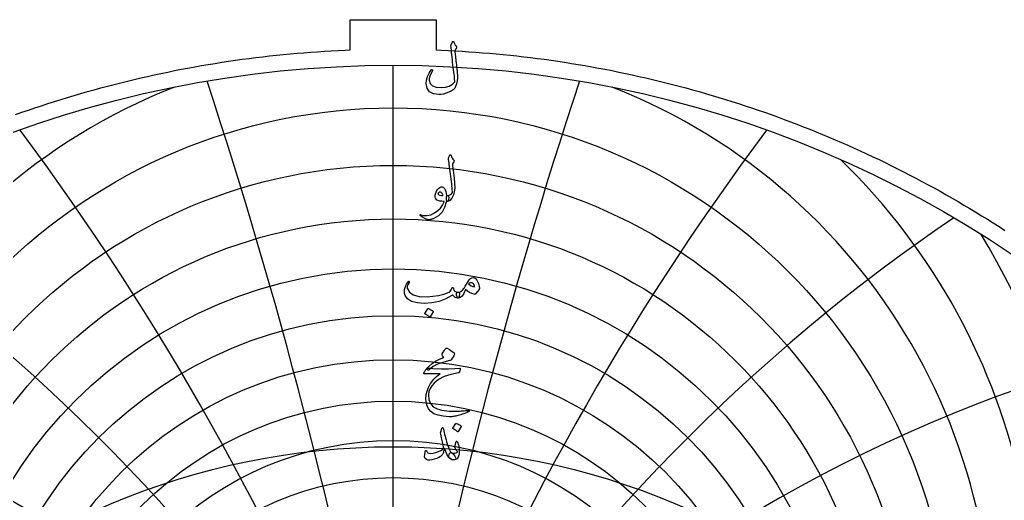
# Model space of a CAD drawing. Header units: millimetres. Extents: x -75 to 75, y -75 to 77.
# Drawn here: x -25.1 to 41, y 45 to 77.3 of the extents above; entities that cross this region are included whole.
import ezdxf

# ---------------------------------------------------------------- set-up
doc = ezdxf.new("R2010")
doc.units = ezdxf.units.MM
for name, color, linetype in [('CUT_OUTER', 1, 'Continuous'), ('ENGRAVE', 7, 'Continuous'), ('ENGRAVE_FINE', 8, 'Continuous'), ('TEXT', 5, 'Continuous')]:
    doc.layers.add(name, color=color, linetype=linetype)

msp = doc.modelspace()

# ---------------------------------------------------------------- linework, layer by layer
at = {"layer": 'CUT_OUTER'}
msp.add_lwpolyline([(-25.3804, 70.9336), (-24.9447, 71.088), (-24.5081, 71.2397), (-24.0705, 71.3887), (-23.632, 71.5351), (-23.1926, 71.6787), (-22.7524, 71.8197), (-22.3113, 71.9579), (-21.8693, 72.0935), (-21.4266, 72.2263), (-20.983, 72.3564), (-20.5386, 72.4838), (-20.0935, 72.6085), (-19.6476, 72.7304), (-19.2009, 72.8496), (-18.7536, 72.966), (-18.3055, 73.0797), (-17.8568, 73.1907), (-17.4073, 73.2989), (-16.9573, 73.4043), (-16.5065, 73.507), (-16.0552, 73.6069), (-15.6033, 73.704), (-15.1507, 73.7983), (-14.6976, 73.8899), (-14.244, 73.9787), (-13.7898, 74.0647), (-13.3351, 74.1479), (-12.8798, 74.2284), (-12.4241, 74.306), (-11.968, 74.3808), (-11.5114, 74.4529), (-11.0543, 74.5221), (-10.5968, 74.5885), (-10.139, 74.6521), (-9.6807, 74.7129), (-9.2221, 74.7709), (-8.7632, 74.8261), (-8.3039, 74.8785), (-7.8443, 74.928), (-7.3844, 74.9747), (-6.9242, 75.0186), (-6.4638, 75.0597), (-6.0031, 75.0979), (-5.5422, 75.1334), (-5.0811, 75.166), (-4.6198, 75.1957), (-4.1583, 75.2227), (-3.6966, 75.2468), (-3.2349, 75.268), (-2.8875, 75.2819), (-2.8875, 77.3175), (2.8875, 77.3175), (2.8875, 75.2819), (3.2349, 75.268), (3.6966, 75.2468), (4.1583, 75.2227), (4.6198, 75.1957), (5.0811, 75.166), (5.5422, 75.1334), (6.0031, 75.0979), (6.4638, 75.0597), (6.9242, 75.0186), (7.3844, 74.9747), (7.8443, 74.928), (8.3039, 74.8785), (8.7632, 74.8261), (9.2221, 74.7709), (9.6807, 74.7129), (10.139, 74.6521), (10.5968, 74.5885), (11.0543, 74.5221), (11.5114, 74.4529), (11.968, 74.3808), (12.4241, 74.306), (12.8798, 74.2284), (13.3351, 74.1479), (13.7898, 74.0647), (14.244, 73.9787), (14.6976, 73.8899), (15.1507, 73.7983), (15.6033, 73.704), (16.0552, 73.6069), (16.5065, 73.507), (16.9573, 73.4043), (17.4073, 73.2989), (17.8568, 73.1907), (18.3055, 73.0797), (18.7536, 72.966), (19.2009, 72.8496), (19.6476, 72.7304), (20.0935, 72.6085), (20.5386, 72.4838), (20.983, 72.3564), (21.4266, 72.2263), (21.8693, 72.0935), (22.3113, 71.9579), (22.7524, 71.8197), (23.1926, 71.6787), (23.632, 71.5351), (24.0705, 71.3887), (24.5081, 71.2397), (24.9447, 71.088), (25.3804, 70.9336), (25.8152, 70.7765), (26.249, 70.6168), (26.6818, 70.4544), (27.1136, 70.2893), (27.5444, 70.1217), (27.9741, 69.9513), (28.4028, 69.7784), (28.8304, 69.6028), (29.2569, 69.4246), (29.6824, 69.2437), (30.1067, 69.0603), (30.5299, 68.8743), (30.9519, 68.6857), (31.3728, 68.4944), (31.7924, 68.3007), (32.2109, 68.1043), (32.6282, 67.9054), (33.0443, 67.7039), (33.4591, 67.4999), (33.8726, 67.2933), (34.2849, 67.0842), (34.6958, 66.8725), (35.1055, 66.6584), (35.5139, 66.4417), (35.9209, 66.2226), (36.3265, 66.0009), (36.7308, 65.7768), (37.1337, 65.5502), (37.5352, 65.3211), (37.9353, 65.0896), (38.334, 64.8556), (38.7312, 64.6191), (39.127, 64.3803), (39.5213, 64.139), (39.9141, 63.8953), (40.3054, 63.6492), (40.6952, 63.4006), (41.0834, 63.1498)], dxfattribs=at)
at = {"layer": 'ENGRAVE'}
msp.add_lwpolyline([(0, -74.25), (0, 74.25)], dxfattribs=at)
for centre, radius in [((0, 0), 74.25), ((0, 33.8858), 37.4977), ((0, 28.6076), 25.8477), ((0, 0), 48.6033)]:
    msp.add_circle(centre, radius, dxfattribs=at)
msp.add_arc((0, 43.1588), 53.2683, 169.817299, 10.182701, dxfattribs=at)
at = {"layer": 'ENGRAVE_FINE'}
for centre, radius in [((0, 32.5898), 34.9244), ((0, 31.428), 32.4885), ((0, 30.3852), 30.1732), ((0, 29.4487), 27.9638), ((0, 27.8527), 23.8141), ((0, 27.1761), 21.8532), ((0, 26.5711), 19.9564)]:
    msp.add_circle(centre, radius, dxfattribs=at)
for centre, radius, start, end in [((0, 35.3341), 40.2282, 111.432627, 68.567373), ((-352.2105, -38.6608), 357.6439, 3.499959, 18.224493), ((-352.2105, -38.6608), 357.6439, 3.499959, 18.224493), ((352.2105, -38.6608), 357.6439, 161.775507, 176.500041), ((352.2105, -38.6608), 357.6439, 161.775507, 176.500041), ((-170.6299, -38.6608), 181.5806, 7.047208, 36.713336), ((-170.6299, -38.6608), 181.5806, 7.047208, 36.713336), ((170.6299, -38.6608), 181.5806, 143.286664, 172.952792), ((170.6299, -38.6608), 181.5806, 143.286664, 172.952792), ((0, 36.9563), 43.1394, 134.190083, 45.809917), ((-107.5677, -38.6608), 124.2084, 10.691435, 55.741382), ((-107.5677, -38.6608), 124.2084, 10.691435, 55.741382), ((107.5677, -38.6608), 124.2084, 124.258618, 169.308565), ((107.5677, -38.6608), 124.2084, 124.258618, 169.308565), ((0, 38.7787), 46.2594, 148.598333, 31.401667), ((0, 40.8331), 49.622, 160.039645, 19.960355), ((-74.0129, -38.6608), 96.617, 14.487373, 75.591597), ((-74.0129, -38.6608), 96.617, 14.487373, 75.591597), ((74.0129, -38.6608), 96.617, 104.408403, 165.512627), ((74.0129, -38.6608), 96.617, 104.408403, 165.512627), ((0, 45.8046), 57.2491, 178.497173, 1.502827)]:
    msp.add_arc(centre, radius, start, end, dxfattribs=at)
at = {"layer": 'TEXT'}
for points in [[(3.9762, 75.8302), (3.9839, 75.8437), (3.9937, 75.8533), (4.0058, 75.859), (4.0201, 75.8609), (4.0343, 75.8585), (4.0464, 75.8511), (4.0563, 75.8387), (4.064, 75.8214), (4.1049, 75.7207), (4.1485, 75.6337), (4.1949, 75.5604), (4.244, 75.5009), (4.2586, 75.4795), (4.2627, 75.4548), (4.2564, 75.4268), (4.2396, 75.3955), (4.2289, 75.3804), (4.2188, 75.3658), (4.2092, 75.3518), (4.2001, 75.3384), (4.1916, 75.3258), (4.1836, 75.3142), (4.1762, 75.3038), (4.1694, 75.2945), (4.1579, 75.2775), (4.1496, 75.2572), (4.1447, 75.2336), (4.143, 75.2067), (4.1482, 75.1308), (4.1551, 75.048), (4.1636, 74.9584), (4.1738, 74.862), (4.1853, 74.7586), (4.1979, 74.6484), (4.2116, 74.5314), (4.2265, 74.4075), (4.2431, 74.2838), (4.2577, 74.1676), (4.2705, 74.0588), (4.2814, 73.9574), (4.2905, 73.8631), (4.2984, 73.7757), (4.3048, 73.6952), (4.3099, 73.6215), (4.3157, 73.4033), (4.2978, 73.1966), (4.2564, 73.0015), (4.1913, 72.8179), (4.1279, 72.71), (4.03, 72.6104), (3.8974, 72.519), (3.7303, 72.4359), (3.5491, 72.367), (3.379, 72.3184), (3.2198, 72.2901), (3.0716, 72.2822), (2.7005, 72.3332), (2.4349, 72.4732), (2.2746, 72.7021), (2.2197, 73.0199), (2.2389, 73.2567), (2.301, 73.4886), (2.4058, 73.7156), (2.5534, 73.9376), (2.5647, 73.9505), (2.5765, 73.9585), (2.5888, 73.9615), (2.6017, 73.9596), (2.6155, 73.9544), (2.6259, 73.9475), (2.633, 73.939), (2.6369, 73.9288), (2.6396, 73.9138), (2.6391, 73.8992), (2.6352, 73.8852), (2.6281, 73.8718), (2.5274, 73.6755), (2.4579, 73.5084), (2.4198, 73.3703), (2.4129, 73.2614), (2.4862, 73.0267), (2.6446, 72.8629), (2.888, 72.7699), (3.2165, 72.7476), (3.5126, 72.7797), (3.7643, 72.8541), (3.9715, 72.9708), (4.1342, 73.1297), (4.1308, 73.2064), (4.1249, 73.296), (4.1165, 73.3985), (4.1057, 73.5139), (4.0921, 73.6425), (4.0755, 73.7845), (4.0559, 73.94), (4.0333, 74.1089), (4.0118, 74.2832), (3.9915, 74.4547), (3.9723, 74.6235), (3.9542, 74.7895), (3.9375, 74.9528), (3.9224, 75.1134), (3.9089, 75.2712), (3.8971, 75.4262), (3.8796, 75.5755), (3.8804, 75.5925), (3.8829, 75.6085), (3.887, 75.6233), (3.8927, 75.637)], [(3.7105, 67.9944), (3.7401, 68.0661), (3.7632, 68.1229), (3.7797, 68.1649), (3.7895, 68.192), (3.7972, 68.2093), (3.8071, 68.2217), (3.8192, 68.2291), (3.8335, 68.2316), (3.8496, 68.2288), (3.8631, 68.2206), (3.8738, 68.2069), (3.8818, 68.1876), (3.9183, 68.0935), (3.9619, 68.0087), (4.0127, 67.9332), (4.0706, 67.8671), (4.0868, 67.846), (4.0914, 67.8221), (4.0846, 67.7955), (4.0662, 67.7661), (3.9696, 67.63), (3.9762, 67.569), (3.9828, 67.5092), (3.9893, 67.4505), (3.9959, 67.3928), (4.0025, 67.3363), (4.0091, 67.2809), (4.0157, 67.2265), (4.0223, 67.1733), (4.0829, 66.6804), (4.12, 66.2951), (4.1334, 66.0173), (4.1233, 65.8472), (4.0404, 65.5384), (3.9323, 65.3104), (3.7989, 65.163), (3.6402, 65.0963), (3.6359, 65.0963), (3.6315, 65.0963), (3.6271, 65.0963), (3.6227, 65.0963), (3.5966, 65.121), (3.5799, 65.1775), (3.5725, 65.2659), (3.5744, 65.3861), (3.5785, 65.4306), (3.5908, 65.4629), (3.6114, 65.4833), (3.6402, 65.4915), (3.7517, 65.5137), (3.8444, 65.5541), (3.9185, 65.6125), (3.974, 65.6891), (3.9703, 65.781), (3.9635, 65.8856), (3.9538, 66.0028), (3.941, 66.1326), (3.9255, 66.2745), (3.9076, 66.4279), (3.8871, 66.5928), (3.8642, 66.7693), (3.8431, 66.9428), (3.8236, 67.0986), (3.8057, 67.237), (3.7895, 67.3577), (3.7755, 67.4609), (3.7643, 67.5465), (3.7558, 67.6146), (3.75, 67.6651), (3.7061, 67.9154), (3.7047, 67.9401), (3.705, 67.9615), (3.7069, 67.9796), (3.7105, 67.9944)], [(3.5524, 65.048), (3.4495, 64.6865), (3.2769, 64.3838), (3.0345, 64.1398), (2.7225, 63.9546), (2.6789, 63.9358), (2.6358, 63.9189), (2.5932, 63.904), (2.5512, 63.8909), (2.5101, 63.8801), (2.47, 63.8717), (2.431, 63.8658), (2.3932, 63.8624), (2.2988, 63.8758), (2.1736, 63.925), (2.0177, 64.0098), (1.8311, 64.1302), (1.8111, 64.1475), (1.7993, 64.1643), (1.7957, 64.1805), (1.8004, 64.1961), (1.8108, 64.2082), (1.8245, 64.2137), (1.8415, 64.2126), (1.8618, 64.2049), (2.0559, 64.142), (2.2735, 64.1423), (2.5147, 64.2057), (2.7796, 64.3322), (2.9958, 64.4791), (3.1748, 64.6517), (3.3164, 64.8501), (3.4207, 65.0743), (3.4199, 65.0823), (3.4174, 65.0886), (3.4133, 65.0933), (3.4075, 65.0963), (3.2563, 65.1051), (3.1276, 65.1226), (3.0214, 65.149), (2.9377, 65.1841), (2.8729, 65.2384), (2.8323, 65.3136), (2.8158, 65.4097), (2.8235, 65.5266), (2.826, 65.5421), (2.829, 65.5579), (2.8326, 65.574), (2.8367, 65.5903), (2.8413, 65.6072), (2.8465, 65.6249), (2.8523, 65.6434), (2.8586, 65.6627), (2.9102, 65.7882), (2.9728, 65.8922), (3.0463, 65.9748), (3.1309, 66.036), (3.2173, 66.0695), (3.2966, 66.0689), (3.3688, 66.0343), (3.4339, 65.9657), (3.4907, 65.8702), (3.5338, 65.7593), (3.5631, 65.6331), (3.5788, 65.4915), (3.5874, 65.4916), (3.5958, 65.492), (3.6039, 65.4927), (3.6117, 65.4937), (3.6195, 65.4946), (3.6276, 65.4953), (3.636, 65.4957), (3.6446, 65.4959), (3.6743, 65.4896), (3.6973, 65.4706), (3.7138, 65.4391), (3.7237, 65.3949), (3.7278, 65.3463), (3.727, 65.2972), (3.7212, 65.2475), (3.7105, 65.1973), (3.6965, 65.1531), (3.6809, 65.1215), (3.6636, 65.1026), (3.6446, 65.0963), (3.5612, 65.0963), (3.5607, 65.0883), (3.559, 65.0776), (3.5563, 65.0642), (3.5524, 65.048)], [(3.3416, 65.5398), (3.2955, 65.6202), (3.245, 65.677), (3.1902, 65.7102), (3.1309, 65.7198), (3.0955, 65.7105), (3.0639, 65.6957), (3.0362, 65.6754), (3.0123, 65.6496), (3.0046, 65.6358), (3.0035, 65.621), (3.009, 65.6051), (3.0211, 65.5881), (3.0664, 65.5483), (3.132, 65.5211), (3.2179, 65.5066), (3.3241, 65.5047), (3.3351, 65.5069), (3.3416, 65.5134), (3.3438, 65.5244), (3.3416, 65.5398)], [(1.0012, 59.7076), (1.0168, 59.7246), (1.033, 59.7317), (1.0498, 59.729), (1.067, 59.7164), (1.0802, 59.6999), (1.0846, 59.6812), (1.0802, 59.6604), (1.067, 59.6373), (1.0001, 59.5336), (0.9573, 59.4375), (0.9386, 59.3492), (0.9441, 59.2685), (1.0816, 59.0034), (1.3492, 58.8184), (1.7468, 58.7135), (2.2746, 58.6888), (2.6662, 58.7177), (3.042, 58.7778), (3.4018, 58.8692), (3.7456, 58.9918), (3.8063, 59.0278), (3.8565, 59.083), (3.8963, 59.1573), (3.9257, 59.2509), (3.9355, 59.2775), (3.952, 59.2959), (3.9751, 59.3061), (4.0047, 59.308), (4.0258, 59.2989), (4.0409, 59.2806), (4.05, 59.2528), (4.053, 59.2158), (4.0736, 59.1241), (4.131, 59.0555), (4.2251, 59.0099), (4.356, 58.9874), (4.4032, 58.977), (4.435, 58.9501), (4.4515, 58.9068), (4.4526, 58.8469), (4.4367, 58.7355), (4.4153, 58.6559), (4.3884, 58.6082), (4.356, 58.5922), (4.2597, 58.6049), (4.1683, 58.6427), (4.0818, 58.7059), (4.0003, 58.7942), (3.9935, 58.7978), (3.9817, 58.7953), (3.9649, 58.7868), (3.9432, 58.7723), (3.5338, 58.5417), (3.087, 58.3771), (2.6028, 58.2783), (2.0814, 58.2453), (1.5995, 58.2783), (1.2251, 58.3771), (0.9584, 58.5417), (0.7992, 58.7723), (0.763, 58.901), (0.7509, 59.0325), (0.763, 59.1667), (0.7992, 59.3036), (0.848, 59.4309), (0.898, 59.5407), (0.949, 59.6329), (1.0012, 59.7076)], [(5.3747, 59.9886), (5.5122, 59.9398), (5.6261, 59.802), (5.7164, 59.5753), (5.7831, 59.2597), (5.7856, 59.2369), (5.7842, 59.2169), (5.779, 59.1996), (5.7699, 59.185), (5.5284, 58.8821), (5.5117, 58.8637), (5.4922, 58.8524), (5.47, 58.8483), (5.445, 58.8513), (5.2809, 58.9073), (5.1266, 58.9787), (4.9823, 59.0654), (4.8478, 59.1675), (4.7394, 58.9158), (4.6206, 58.7361), (4.4913, 58.6282), (4.3516, 58.5922), (4.336, 58.598), (4.3198, 58.6153), (4.303, 58.6441), (4.2857, 58.6845), (4.2591, 58.7844), (4.2495, 58.8645), (4.2569, 58.9249), (4.2814, 58.9655), (4.2956, 58.9751), (4.3121, 58.982), (4.3308, 58.9861), (4.3516, 58.9874), (4.4515, 59.0045), (4.5492, 59.0511), (4.6447, 59.1274), (4.738, 59.2333), (4.7789, 59.2948), (4.8401, 59.3958), (4.9216, 59.5363), (5.0235, 59.7164), (5.103, 59.8355), (5.1881, 59.9206), (5.2787, 59.9716), (5.3747, 59.9886)], [(5.0586, 59.5583), (5.1409, 59.4897), (5.2342, 59.4331), (5.3385, 59.3887), (5.4538, 59.3563), (5.4475, 59.4428), (5.4241, 59.5133), (5.3838, 59.5679), (5.3264, 59.6066), (5.2603, 59.6266), (5.1936, 59.6253), (5.1264, 59.6025), (5.0586, 59.5583)], [(2.3317, 57.8853), (2.3372, 57.8908), (2.3449, 57.8941), (2.3547, 57.8952), (2.3668, 57.8941), (2.4522, 57.8595), (2.5326, 57.8172), (2.6081, 57.7673), (2.6786, 57.7096), (2.6854, 57.7008), (2.6885, 57.6921), (2.6876, 57.6833), (2.683, 57.6745), (2.4766, 57.3408), (2.4689, 57.3328), (2.459, 57.3309), (2.447, 57.335), (2.4327, 57.3452), (2.4203, 57.3539), (2.4008, 57.3671), (2.3742, 57.3847), (2.3405, 57.4066), (2.299, 57.433), (2.2494, 57.4637), (2.1914, 57.4989), (2.1253, 57.5384), (2.1165, 57.545), (2.1121, 57.5515), (2.1121, 57.5581), (2.1165, 57.5647)], [(3.7061, 54.379), (3.3224, 54.2789), (2.9838, 54.1496), (2.6901, 53.9913), (2.4415, 53.8038), (2.4033, 53.775), (2.3679, 53.7588), (2.3353, 53.7552), (2.3053, 53.7643), (2.2705, 53.8057), (2.2757, 53.8642), (2.321, 53.9397), (2.4063, 54.0321), (2.6081, 54.1996), (2.84, 54.3505), (3.1021, 54.485), (3.3943, 54.603), (3.3109, 54.7259), (3.2953, 54.7567), (3.2879, 54.7874), (3.2887, 54.8182), (3.2977, 54.8489), (3.3567, 54.9661), (3.4108, 55.063), (3.4599, 55.1395), (3.5041, 55.1958), (3.5324, 55.2224), (3.5601, 55.2364), (3.5873, 55.2378), (3.6139, 55.2265), (3.7684, 55.1393), (3.8982, 55.0575), (4.0033, 54.9812), (4.0838, 54.9104), (4.0994, 54.8876), (4.1068, 54.8588), (4.106, 54.8239), (4.0969, 54.783), (4.0687, 54.7191), (4.0234, 54.6414), (3.9611, 54.55), (3.8818, 54.4449), (3.8609, 54.4293), (3.8247, 54.4131), (3.7731, 54.3963), (3.7061, 54.379)], [(2.6698, 53.8697), (3.2332, 53.8499), (3.7204, 53.8477), (4.1312, 53.8631), (4.4658, 53.896), (4.4761, 53.8973), (4.485, 53.8966), (4.4925, 53.894), (4.4987, 53.8894), (4.5032, 53.8833), (4.5058, 53.8757), (4.5065, 53.8668), (4.5053, 53.8565), (4.4967, 53.8164), (4.4883, 53.7797), (4.4802, 53.7462), (4.4724, 53.716), (4.4648, 53.6891), (4.4575, 53.6655), (4.4505, 53.6452), (4.4438, 53.6282), (4.4296, 53.601), (4.4131, 53.581), (4.3944, 53.5681), (4.3736, 53.5623), (3.8664, 53.4704), (3.4251, 53.3263), (3.0496, 53.13), (2.7401, 52.8817), (2.5836, 52.703), (2.47, 52.5139), (2.3992, 52.3144), (2.3712, 52.1044), (2.3981, 51.7748), (2.5051, 51.5061), (2.6923, 51.2984), (2.9596, 51.1516), (3.0982, 51.1071), (3.2505, 51.0703), (3.4166, 51.0412), (3.5963, 51.0198), (3.7895, 51.0058), (3.9959, 50.999), (4.2155, 50.9992), (4.4482, 51.0067), (4.531, 51.0113), (4.6123, 51.0165), (4.6923, 51.0223), (4.771, 51.0286), (4.8477, 51.0355), (4.9219, 51.0429), (4.9937, 51.0508), (5.063, 51.0594), (5.0841, 51.0604), (5.0992, 51.055), (5.1083, 51.0429), (5.1113, 51.0242), (5.1096, 51.0025), (5.1047, 50.9858), (5.0965, 50.974), (5.0849, 50.9671), (4.9609, 50.9147), (4.8434, 50.8672), (4.7325, 50.8247), (4.6282, 50.7871), (4.5308, 50.7542), (4.4405, 50.7256), (4.3574, 50.7015), (4.2814, 50.6817), (4.2099, 50.6672), (4.1403, 50.6543), (4.0726, 50.643), (4.0069, 50.6334), (3.9428, 50.626), (3.8801, 50.6213), (3.8188, 50.6194), (3.7588, 50.6202), (3.3493, 50.6521), (3.0079, 50.7212), (2.7346, 50.8277), (2.5293, 50.9715), (2.3786, 51.1513), (2.2735, 51.3612), (2.214, 51.6014), (2.2, 51.8717), (2.243, 52.2071), (2.346, 52.5326), (2.5087, 52.8482), (2.7313, 53.1539), (2.8183, 53.2464), (2.9168, 53.3351), (3.0269, 53.4199), (3.1484, 53.5008), (2.0858, 53.5096), (2.0603, 53.5206), (2.0496, 53.5403), (2.0537, 53.5689), (2.0726, 53.6062), (2.1083, 53.6605), (2.1407, 53.7094), (2.1698, 53.7528), (2.1956, 53.7906), (2.2181, 53.8227), (2.2373, 53.8488), (2.2532, 53.8689), (2.2658, 53.8828), (2.2944, 53.8853), (2.3712, 53.8839), (2.4964, 53.8787), (2.6698, 53.8697)], [(3.3658, 49.7886), (3.391, 49.6735), (3.4185, 49.5565), (3.4481, 49.4375), (3.48, 49.3166), (3.514, 49.1932), (3.5502, 49.0669), (3.5887, 48.9375), (3.6293, 48.805), (3.7113, 48.5668), (3.7863, 48.3879), (3.854, 48.2682), (3.9147, 48.2078), (3.9677, 48.1719), (4.0212, 48.1211), (4.0752, 48.0555), (4.1299, 47.9751), (4.1815, 47.8755), (4.1957, 47.8006), (4.1727, 47.7503), (4.1123, 47.7248), (3.9172, 47.7446), (3.7445, 47.8741), (3.5944, 48.1134), (3.4668, 48.4625), (3.4641, 48.4683), (3.4602, 48.4724), (3.4553, 48.4749), (3.4492, 48.4757), (3.4448, 48.4749), (3.4404, 48.4724), (3.4361, 48.4683), (3.4317, 48.4625), (3.4193, 48.406), (3.4042, 48.3462), (3.3864, 48.283), (3.3658, 48.2166), (3.3433, 48.1538), (3.3197, 48.1014), (3.295, 48.0594), (3.2692, 48.0278), (3.1764, 47.9468), (3.0606, 47.8752), (2.9217, 47.8129), (2.7598, 47.7599), (2.5952, 47.7207), (2.4524, 47.704), (2.3317, 47.7097), (2.2329, 47.738), (2.1484, 47.8088), (2.1099, 47.9334), (2.1176, 48.1118), (2.1714, 48.344), (2.1766, 48.3517), (2.1835, 48.3571), (2.192, 48.3604), (2.2022, 48.3615), (2.2142, 48.3602), (2.2241, 48.356), (2.2318, 48.3492), (2.2373, 48.3396), (2.2581, 48.291), (2.2812, 48.2507), (2.3064, 48.2185), (2.3339, 48.1947), (2.4195, 48.1628), (2.5359, 48.1551), (2.683, 48.1716), (2.8608, 48.2122), (3.0505, 48.2732), (3.1978, 48.3418), (3.303, 48.4181), (3.3658, 48.502), (3.3762, 48.5871), (3.3592, 48.7326), (3.3148, 48.9384), (3.2428, 49.2046), (3.2083, 49.3449), (3.188, 49.4582), (3.1819, 49.5447), (3.1902, 49.6042), (3.2736, 49.8413), (3.2826, 49.8663), (3.2922, 49.8842), (3.3024, 49.8949), (3.3131, 49.8984), (3.3263, 49.8916), (3.3395, 49.871), (3.3526, 49.8367), (3.3658, 49.7886)], [(4.2133, 50.1663), (4.2188, 50.1718), (4.2265, 50.1751), (4.2363, 50.1762), (4.2484, 50.1751), (4.3338, 50.1405), (4.4142, 50.0982), (4.4897, 50.0483), (4.5602, 49.9906), (4.567, 49.9819), (4.5701, 49.9731), (4.5692, 49.9643), (4.5646, 49.9555), (4.3582, 49.6218), (4.3505, 49.6138), (4.3406, 49.6119), (4.3286, 49.616), (4.3143, 49.6262), (4.3019, 49.635), (4.2824, 49.6481), (4.2558, 49.6657), (4.2221, 49.6877), (4.1806, 49.714), (4.131, 49.7447), (4.073, 49.7799), (4.0069, 49.8194), (3.9981, 49.826), (3.9937, 49.8326), (3.9937, 49.8391), (3.9981, 49.8457)], [(4.2528, 48.3703), (4.227, 48.4134), (4.2023, 48.4505), (4.1787, 48.4815), (4.1562, 48.5064), (4.14, 48.5278), (4.131, 48.5525), (4.129, 48.5805), (4.1342, 48.6118), (4.2265, 48.9456), (4.2394, 48.9746), (4.2561, 48.9829), (4.2767, 48.9703), (4.3011, 48.9368), (4.3379, 48.8657), (4.3692, 48.7798), (4.395, 48.6791), (4.4153, 48.5635), (4.4271, 48.4526), (4.4317, 48.344), (4.4293, 48.2375), (4.4197, 48.1332), (4.404, 48.0424), (4.3834, 47.963), (4.3579, 47.8952), (4.3275, 47.839), (4.2899, 47.7973), (4.2385, 47.7643), (4.1735, 47.7402), (4.0947, 47.7248), (4.014, 47.7218), (3.9388, 47.7347), (3.8691, 47.7635), (3.8049, 47.8082), (3.7552, 47.8651), (3.7292, 47.9301), (3.7267, 48.0034), (3.7478, 48.0849), (3.7816, 48.1516), (3.8214, 48.1936), (3.8672, 48.2109), (3.9191, 48.2035), (4.0387, 48.1746), (4.143, 48.1716), (4.232, 48.1944), (4.3055, 48.243), (4.3071, 48.2559), (4.2989, 48.2814), (4.2808, 48.3195), (4.2528, 48.3703)]]:
    msp.add_lwpolyline(points, close=True, dxfattribs=at)

doc.saveas('drawing.dxf')
